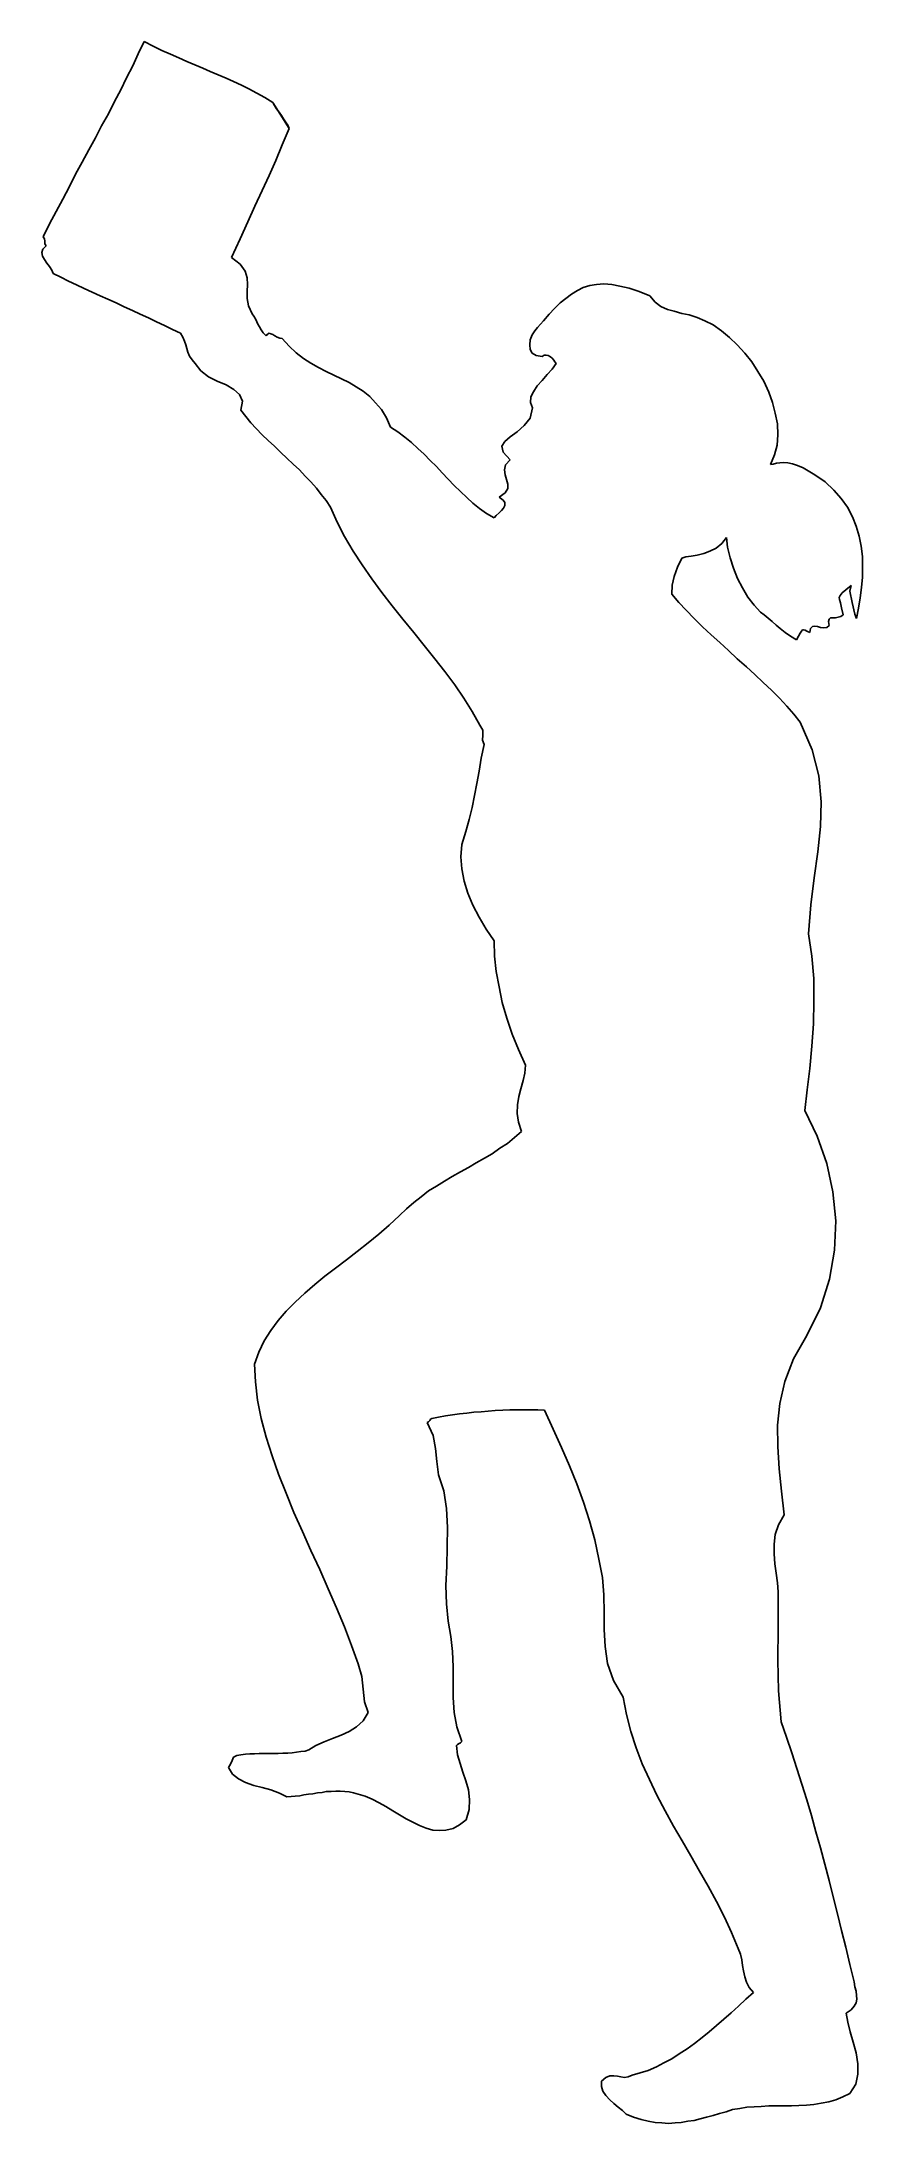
# Model space of a CAD drawing. Header units: millimetres. Extents: x -1577.08 to -1576.32, y 1828.55 to 1830.48.
import ezdxf

# ---------------------------------------------------------------- set-up
doc = ezdxf.new("R2010")
doc.units = ezdxf.units.MM
doc.header["$LTSCALE"] = 10
doc.layers.add('Humanos', color=2, linetype='Continuous')

msp = doc.modelspace()

# ---------------------------------------------------------------- linework, layer by layer
at = {"layer": 'Humanos'}
for p, q in [((-1576.9925, 1830.4659), (-1576.9871, 1830.4771)), ((-1576.9871, 1830.4771), (-1576.9787, 1830.4728)), ((-1577.0032, 1830.4437), (-1576.9975, 1830.4548)), ((-1576.9975, 1830.4548), (-1576.9925, 1830.4659)), ((-1576.9787, 1830.4728), (-1576.9706, 1830.469)), ((-1576.9706, 1830.469), (-1576.9626, 1830.4655)), ((-1576.9626, 1830.4655), (-1576.9549, 1830.4621)), ((-1576.9549, 1830.4621), (-1576.9476, 1830.4587)), ((-1576.9476, 1830.4587), (-1576.94, 1830.4556)), ((-1576.94, 1830.4556), (-1576.9327, 1830.4525)), ((-1577.0086, 1830.4326), (-1577.0032, 1830.4437)), ((-1576.9327, 1830.4525), (-1576.9258, 1830.4494)), ((-1576.9258, 1830.4494), (-1576.9185, 1830.4464)), ((-1576.9185, 1830.4464), (-1576.9112, 1830.4433)), ((-1576.9112, 1830.4433), (-1576.9043, 1830.4402)), ((-1576.9043, 1830.4402), (-1576.897, 1830.4368)), ((-1576.897, 1830.4368), (-1576.8901, 1830.4333)), ((-1577.0201, 1830.4103), (-1577.0144, 1830.4215)), ((-1577.0144, 1830.4215), (-1577.0086, 1830.4326)), ((-1576.8901, 1830.4333), (-1576.8828, 1830.4295)), ((-1576.8828, 1830.4295), (-1576.8752, 1830.4253)), ((-1576.8752, 1830.4253), (-1576.8679, 1830.4207)), ((-1576.8679, 1830.4207), (-1576.8663, 1830.418)), ((-1576.8529, 1830.3965), (-1576.8679, 1830.4207)), ((-1576.8679, 1830.4207), (-1576.8663, 1830.418)), ((-1576.8663, 1830.418), (-1576.8644, 1830.4149)), ((-1576.8663, 1830.418), (-1576.8644, 1830.4149)), ((-1577.032, 1830.3881), (-1577.0263, 1830.3992)), ((-1577.0263, 1830.3992), (-1577.0201, 1830.4103)), ((-1576.8644, 1830.4149), (-1576.8621, 1830.4119)), ((-1576.8644, 1830.4149), (-1576.8621, 1830.4119)), ((-1576.8621, 1830.4119), (-1576.8598, 1830.4088)), ((-1576.8621, 1830.4119), (-1576.8598, 1830.4088)), ((-1576.8598, 1830.4088), (-1576.8579, 1830.4057)), ((-1576.8598, 1830.4088), (-1576.8579, 1830.4057)), ((-1576.8529, 1830.3965), (-1576.8591, 1830.3816)), ((-1576.8579, 1830.4057), (-1576.856, 1830.4027)), ((-1576.8579, 1830.4057), (-1576.856, 1830.4027)), ((-1576.856, 1830.4027), (-1576.8541, 1830.3996)), ((-1576.856, 1830.4027), (-1576.8541, 1830.3996)), ((-1576.8541, 1830.3996), (-1576.8529, 1830.3965)), ((-1576.8541, 1830.3996), (-1576.8529, 1830.3965)), ((-1577.0443, 1830.3655), (-1577.0381, 1830.377)), ((-1577.0381, 1830.377), (-1577.032, 1830.3881)), ((-1576.8591, 1830.3816), (-1576.8652, 1830.367)), ((-1577.0504, 1830.3544), (-1577.0443, 1830.3655)), ((-1576.8652, 1830.367), (-1576.8713, 1830.3532)), ((-1577.0623, 1830.3313), (-1577.0562, 1830.3428)), ((-1577.0562, 1830.3428), (-1577.0504, 1830.3544)), ((-1576.8778, 1830.3394), (-1576.8844, 1830.3248)), ((-1576.8713, 1830.3532), (-1576.8778, 1830.3394)), ((-1577.0746, 1830.3083), (-1577.0684, 1830.3198)), ((-1577.0684, 1830.3198), (-1577.0623, 1830.3313)), ((-1576.8844, 1830.3248), (-1576.8909, 1830.3102)), ((-1577.0803, 1830.2965), (-1577.0746, 1830.3083)), ((-1576.8909, 1830.3102), (-1576.8982, 1830.2945)), ((-1577.0818, 1830.2819), (-1577.0807, 1830.2849)), ((-1577.0811, 1830.2784), (-1577.0818, 1830.2819)), ((-1577.0807, 1830.2849), (-1577.0776, 1830.288)), ((-1577.0792, 1830.2945), (-1577.0803, 1830.2965)), ((-1577.0788, 1830.2922), (-1577.0792, 1830.2945)), ((-1577.0788, 1830.2899), (-1577.0788, 1830.2922)), ((-1577.0776, 1830.288), (-1577.0788, 1830.2899)), ((-1576.8982, 1830.2945), (-1576.9062, 1830.2773)), ((-1577.0792, 1830.2754), (-1577.0811, 1830.2784)), ((-1577.0769, 1830.2719), (-1577.0792, 1830.2754)), ((-1577.0746, 1830.2688), (-1577.0769, 1830.2719)), ((-1577.0723, 1830.2654), (-1577.0746, 1830.2688)), ((-1577.0711, 1830.2623), (-1577.0723, 1830.2654)), ((-1577.0642, 1830.2589), (-1577.0711, 1830.2623)), ((-1576.9062, 1830.2773), (-1576.8982, 1830.2711)), ((-1576.8982, 1830.2711), (-1576.8936, 1830.2646)), ((-1576.8936, 1830.2646), (-1576.8917, 1830.2585)), ((-1577.0569, 1830.2554), (-1577.0642, 1830.2589)), ((-1577.0496, 1830.252), (-1577.0569, 1830.2554)), ((-1577.0424, 1830.2485), (-1577.0496, 1830.252)), ((-1577.0351, 1830.2451), (-1577.0424, 1830.2485)), ((-1577.0278, 1830.2416), (-1577.0351, 1830.2451)), ((-1576.8917, 1830.2585), (-1576.8913, 1830.2523)), ((-1576.8913, 1830.2523), (-1576.8917, 1830.2458)), ((-1576.8917, 1830.2458), (-1576.8917, 1830.2393)), ((-1576.5968, 1830.2393), (-1576.5914, 1830.2432)), ((-1576.5914, 1830.2432), (-1576.586, 1830.2466)), ((-1576.586, 1830.2466), (-1576.5807, 1830.2493)), ((-1576.5807, 1830.2493), (-1576.5745, 1830.2512)), ((-1576.5745, 1830.2512), (-1576.5684, 1830.2523)), ((-1576.5684, 1830.2523), (-1576.5615, 1830.2527)), ((-1576.5615, 1830.2527), (-1576.5542, 1830.2523)), ((-1576.5542, 1830.2523), (-1576.5466, 1830.2508)), ((-1576.5466, 1830.2508), (-1576.5381, 1830.2489)), ((-1576.5381, 1830.2489), (-1576.5289, 1830.2458)), ((-1576.5289, 1830.2458), (-1576.5189, 1830.2416)), ((-1577.0205, 1830.2386), (-1577.0278, 1830.2416)), ((-1577.0128, 1830.2351), (-1577.0205, 1830.2386)), ((-1577.0055, 1830.2316), (-1577.0128, 1830.2351)), ((-1576.9979, 1830.2282), (-1577.0055, 1830.2316)), ((-1576.9906, 1830.2247), (-1576.9979, 1830.2282)), ((-1576.9829, 1830.2213), (-1576.9906, 1830.2247)), ((-1576.8917, 1830.2393), (-1576.8905, 1830.2324)), ((-1576.8905, 1830.2324), (-1576.8871, 1830.2251)), ((-1576.8871, 1830.2251), (-1576.8855, 1830.2228)), ((-1576.8855, 1830.2228), (-1576.884, 1830.2205)), ((-1576.6175, 1830.2186), (-1576.6121, 1830.2247)), ((-1576.6121, 1830.2247), (-1576.6071, 1830.2301)), ((-1576.6071, 1830.2301), (-1576.6018, 1830.2351)), ((-1576.6018, 1830.2351), (-1576.5968, 1830.2393)), ((-1576.5189, 1830.2416), (-1576.514, 1830.2359)), ((-1576.514, 1830.2359), (-1576.5086, 1830.232)), ((-1576.5086, 1830.232), (-1576.5025, 1830.229)), ((-1576.5025, 1830.229), (-1576.4963, 1830.2274)), ((-1576.4963, 1830.2274), (-1576.4894, 1830.2255)), ((-1576.4894, 1830.2255), (-1576.4825, 1830.224)), ((-1576.4825, 1830.224), (-1576.4752, 1830.2217)), ((-1576.9756, 1830.2178), (-1576.9829, 1830.2213)), ((-1576.968, 1830.2144), (-1576.9756, 1830.2178)), ((-1576.9607, 1830.2106), (-1576.968, 1830.2144)), ((-1576.9534, 1830.2071), (-1576.9607, 1830.2106)), ((-1576.9511, 1830.2036), (-1576.9534, 1830.2071)), ((-1576.9496, 1830.1998), (-1576.9511, 1830.2036)), ((-1576.884, 1830.2205), (-1576.8828, 1830.2178)), ((-1576.8828, 1830.2178), (-1576.8817, 1830.2155)), ((-1576.8817, 1830.2155), (-1576.8802, 1830.2129)), ((-1576.8802, 1830.2129), (-1576.8786, 1830.2102)), ((-1576.8786, 1830.2102), (-1576.8767, 1830.2075)), ((-1576.8767, 1830.2075), (-1576.874, 1830.2048)), ((-1576.874, 1830.2048), (-1576.8729, 1830.2063)), ((-1576.8729, 1830.2063), (-1576.8713, 1830.2071)), ((-1576.8713, 1830.2071), (-1576.8698, 1830.2067)), ((-1576.8698, 1830.2067), (-1576.8679, 1830.206)), ((-1576.8679, 1830.206), (-1576.866, 1830.2048)), ((-1576.866, 1830.2048), (-1576.8637, 1830.2036)), ((-1576.8637, 1830.2036), (-1576.8614, 1830.2025)), ((-1576.6298, 1830.201), (-1576.6279, 1830.2056)), ((-1576.6279, 1830.2056), (-1576.6255, 1830.2094)), ((-1576.6255, 1830.2094), (-1576.6229, 1830.2125)), ((-1576.6229, 1830.2125), (-1576.6175, 1830.2186)), ((-1576.4752, 1830.2217), (-1576.468, 1830.2186)), ((-1576.468, 1830.2186), (-1576.4603, 1830.2148)), ((-1576.4603, 1830.2148), (-1576.4526, 1830.2094)), ((-1576.4526, 1830.2094), (-1576.4453, 1830.2033)), ((-1576.4453, 1830.2033), (-1576.438, 1830.1964)), ((-1576.9484, 1830.1964), (-1576.9496, 1830.1998)), ((-1576.9476, 1830.1929), (-1576.9484, 1830.1964)), ((-1576.9465, 1830.1895), (-1576.9476, 1830.1929)), ((-1576.945, 1830.186), (-1576.9465, 1830.1895)), ((-1576.9426, 1830.1826), (-1576.945, 1830.186)), ((-1576.8614, 1830.2025), (-1576.8591, 1830.2021)), ((-1576.8591, 1830.2021), (-1576.8529, 1830.1952)), ((-1576.8529, 1830.1952), (-1576.8464, 1830.1891)), ((-1576.8464, 1830.1891), (-1576.8395, 1830.1837)), ((-1576.6301, 1830.1964), (-1576.6298, 1830.201)), ((-1576.6298, 1830.1921), (-1576.6301, 1830.1964)), ((-1576.6279, 1830.1887), (-1576.6298, 1830.1921)), ((-1576.624, 1830.1864), (-1576.6279, 1830.1887)), ((-1576.6186, 1830.1856), (-1576.624, 1830.1864)), ((-1576.6167, 1830.1868), (-1576.6186, 1830.1856)), ((-1576.6148, 1830.1868), (-1576.6167, 1830.1868)), ((-1576.6129, 1830.1864), (-1576.6148, 1830.1868)), ((-1576.611, 1830.1852), (-1576.6129, 1830.1864)), ((-1576.6094, 1830.1841), (-1576.611, 1830.1852)), ((-1576.6079, 1830.1822), (-1576.6094, 1830.1841)), ((-1576.438, 1830.1964), (-1576.4311, 1830.1887)), ((-1576.4311, 1830.1887), (-1576.4246, 1830.1806)), ((-1576.9396, 1830.1791), (-1576.9426, 1830.1826)), ((-1576.9346, 1830.1722), (-1576.9396, 1830.1791)), ((-1576.9273, 1830.1668), (-1576.9346, 1830.1722)), ((-1576.9193, 1830.1626), (-1576.9273, 1830.1668)), ((-1576.8395, 1830.1837), (-1576.8326, 1830.1795)), ((-1576.8326, 1830.1795), (-1576.8257, 1830.1753)), ((-1576.8257, 1830.1753), (-1576.8184, 1830.1718)), ((-1576.8184, 1830.1718), (-1576.8115, 1830.1684)), ((-1576.8115, 1830.1684), (-1576.8042, 1830.1649)), ((-1576.8042, 1830.1649), (-1576.7973, 1830.1615)), ((-1576.6186, 1830.1634), (-1576.614, 1830.1688)), ((-1576.614, 1830.1688), (-1576.6094, 1830.1737)), ((-1576.6094, 1830.1737), (-1576.6056, 1830.1791)), ((-1576.6068, 1830.1806), (-1576.6079, 1830.1822)), ((-1576.6056, 1830.1791), (-1576.6068, 1830.1806)), ((-1576.4246, 1830.1806), (-1576.4189, 1830.1718)), ((-1576.4189, 1830.1718), (-1576.4135, 1830.1626)), ((-1576.9112, 1830.1592), (-1576.9193, 1830.1626)), ((-1576.9039, 1830.1549), (-1576.9112, 1830.1592)), ((-1576.8986, 1830.1503), (-1576.9039, 1830.1549)), ((-1576.8959, 1830.1442), (-1576.8986, 1830.1503)), ((-1576.7973, 1830.1615), (-1576.7908, 1830.1576)), ((-1576.7908, 1830.1576), (-1576.7843, 1830.1534)), ((-1576.7843, 1830.1534), (-1576.7781, 1830.1484)), ((-1576.7781, 1830.1484), (-1576.7728, 1830.1427)), ((-1576.6294, 1830.1431), (-1576.629, 1830.1481)), ((-1576.629, 1830.1481), (-1576.6267, 1830.153)), ((-1576.6267, 1830.153), (-1576.6232, 1830.1584)), ((-1576.6232, 1830.1584), (-1576.6186, 1830.1634)), ((-1576.4135, 1830.1626), (-1576.4089, 1830.1527)), ((-1576.4089, 1830.1527), (-1576.4054, 1830.1431)), ((-1576.8974, 1830.1358), (-1576.8959, 1830.1442)), ((-1576.8928, 1830.13), (-1576.8974, 1830.1358)), ((-1576.8882, 1830.1243), (-1576.8928, 1830.13)), ((-1576.7728, 1830.1427), (-1576.7674, 1830.1366)), ((-1576.7674, 1830.1366), (-1576.7628, 1830.1289)), ((-1576.7628, 1830.1289), (-1576.759, 1830.1201)), ((-1576.6351, 1830.1216), (-1576.6298, 1830.1285)), ((-1576.6298, 1830.1285), (-1576.6275, 1830.1381)), ((-1576.6275, 1830.1381), (-1576.6294, 1830.1431)), ((-1576.4054, 1830.1431), (-1576.4028, 1830.1331)), ((-1576.4028, 1830.1331), (-1576.4008, 1830.1231)), ((-1576.8832, 1830.1189), (-1576.8882, 1830.1243)), ((-1576.8778, 1830.1132), (-1576.8832, 1830.1189)), ((-1576.8721, 1830.1078), (-1576.8778, 1830.1132)), ((-1576.8663, 1830.1024), (-1576.8721, 1830.1078)), ((-1576.759, 1830.1201), (-1576.7521, 1830.1158)), ((-1576.7521, 1830.1158), (-1576.7456, 1830.1109)), ((-1576.7456, 1830.1109), (-1576.7394, 1830.1059)), ((-1576.6558, 1830.1024), (-1576.6532, 1830.107)), ((-1576.6532, 1830.107), (-1576.6482, 1830.1112)), ((-1576.6482, 1830.1112), (-1576.6417, 1830.1158)), ((-1576.6417, 1830.1158), (-1576.6351, 1830.1216)), ((-1576.4005, 1830.1132), (-1576.4012, 1830.1036)), ((-1576.4008, 1830.1231), (-1576.4005, 1830.1132)), ((-1576.8606, 1830.0967), (-1576.8663, 1830.1024)), ((-1576.8548, 1830.0913), (-1576.8606, 1830.0967)), ((-1576.8491, 1830.0859), (-1576.8548, 1830.0913)), ((-1576.7394, 1830.1059), (-1576.7337, 1830.1005)), ((-1576.7337, 1830.1005), (-1576.7279, 1830.0951)), ((-1576.7279, 1830.0951), (-1576.7222, 1830.0894)), ((-1576.7222, 1830.0894), (-1576.7164, 1830.0836)), ((-1576.6547, 1830.097), (-1576.6558, 1830.1024)), ((-1576.6482, 1830.0898), (-1576.6547, 1830.097)), ((-1576.6524, 1830.0852), (-1576.6482, 1830.0898)), ((-1576.4035, 1830.0944), (-1576.4074, 1830.0855)), ((-1576.4012, 1830.1036), (-1576.4035, 1830.0944)), ((-1576.8433, 1830.0806), (-1576.8491, 1830.0859)), ((-1576.838, 1830.0748), (-1576.8433, 1830.0806)), ((-1576.8326, 1830.0694), (-1576.838, 1830.0748)), ((-1576.8276, 1830.0637), (-1576.8326, 1830.0694)), ((-1576.7164, 1830.0836), (-1576.711, 1830.0779)), ((-1576.711, 1830.0779), (-1576.7057, 1830.0721)), ((-1576.7057, 1830.0721), (-1576.6999, 1830.066)), ((-1576.6535, 1830.0806), (-1576.6524, 1830.0852)), ((-1576.6528, 1830.076), (-1576.6535, 1830.0806)), ((-1576.6516, 1830.0717), (-1576.6528, 1830.076)), ((-1576.6505, 1830.0675), (-1576.6516, 1830.0717)), ((-1576.4074, 1830.0855), (-1576.4047, 1830.0859)), ((-1576.4047, 1830.0859), (-1576.4016, 1830.0867)), ((-1576.4016, 1830.0867), (-1576.3986, 1830.0871)), ((-1576.3986, 1830.0871), (-1576.3951, 1830.0875)), ((-1576.3951, 1830.0875), (-1576.3913, 1830.0871)), ((-1576.3913, 1830.0871), (-1576.387, 1830.0863)), ((-1576.387, 1830.0863), (-1576.3824, 1830.0848)), ((-1576.3824, 1830.0848), (-1576.3771, 1830.0825)), ((-1576.3771, 1830.0825), (-1576.3663, 1830.076)), ((-1576.3663, 1830.076), (-1576.3568, 1830.0694)), ((-1576.3568, 1830.0694), (-1576.3487, 1830.0618)), ((-1576.823, 1830.0579), (-1576.8276, 1830.0637)), ((-1576.8184, 1830.0522), (-1576.823, 1830.0579)), ((-1576.8146, 1830.0461), (-1576.8184, 1830.0522)), ((-1576.6999, 1830.066), (-1576.6942, 1830.0606)), ((-1576.6942, 1830.0606), (-1576.6884, 1830.0549)), ((-1576.6884, 1830.0549), (-1576.6827, 1830.0499)), ((-1576.6827, 1830.0499), (-1576.6765, 1830.0449)), ((-1576.6585, 1830.0553), (-1576.6528, 1830.0595)), ((-1576.6547, 1830.0526), (-1576.6585, 1830.0553)), ((-1576.6532, 1830.0503), (-1576.6547, 1830.0526)), ((-1576.6532, 1830.0476), (-1576.6532, 1830.0503)), ((-1576.6528, 1830.0595), (-1576.6505, 1830.0633)), ((-1576.6505, 1830.0633), (-1576.6505, 1830.0675)), ((-1576.3487, 1830.0618), (-1576.3418, 1830.0541)), ((-1576.3418, 1830.0541), (-1576.336, 1830.0461)), ((-1576.8084, 1830.0322), (-1576.8146, 1830.0461)), ((-1576.8015, 1830.0188), (-1576.8084, 1830.0322)), ((-1576.6765, 1830.0449), (-1576.67, 1830.0403)), ((-1576.67, 1830.0403), (-1576.6631, 1830.0361)), ((-1576.6631, 1830.0361), (-1576.6612, 1830.0384)), ((-1576.6612, 1830.0384), (-1576.6585, 1830.0407)), ((-1576.6585, 1830.0407), (-1576.6562, 1830.043)), ((-1576.6562, 1830.043), (-1576.6543, 1830.0453)), ((-1576.6543, 1830.0453), (-1576.6532, 1830.0476)), ((-1576.336, 1830.0461), (-1576.3314, 1830.0372)), ((-1576.3314, 1830.0372), (-1576.328, 1830.0284)), ((-1576.7935, 1830.0054), (-1576.8015, 1830.0188)), ((-1576.4522, 1830.0123), (-1576.4576, 1830.0081)), ((-1576.448, 1830.0181), (-1576.4522, 1830.0123)), ((-1576.4469, 1830.0089), (-1576.448, 1830.0181)), ((-1576.328, 1830.0284), (-1576.3253, 1830.0192)), ((-1576.3253, 1830.0192), (-1576.3234, 1830.01)), ((-1576.7851, 1829.9927), (-1576.7935, 1830.0054)), ((-1576.7762, 1829.9797), (-1576.7851, 1829.9927)), ((-1576.4894, 1829.9989), (-1576.4933, 1829.9904)), ((-1576.4856, 1830), (-1576.4894, 1829.9989)), ((-1576.4806, 1830.0008), (-1576.4856, 1830)), ((-1576.4752, 1830.0016), (-1576.4806, 1830.0008)), ((-1576.4691, 1830.0031), (-1576.4752, 1830.0016)), ((-1576.4634, 1830.0054), (-1576.4691, 1830.0031)), ((-1576.4576, 1830.0081), (-1576.4634, 1830.0054)), ((-1576.4446, 1829.9993), (-1576.4469, 1830.0089)), ((-1576.4415, 1829.9897), (-1576.4446, 1829.9993)), ((-1576.3234, 1830.01), (-1576.3222, 1830.0004)), ((-1576.3222, 1830.0004), (-1576.3222, 1829.9908)), ((-1576.767, 1829.967), (-1576.7762, 1829.9797)), ((-1576.4982, 1829.974), (-1576.4986, 1829.9655)), ((-1576.4963, 1829.982), (-1576.4982, 1829.974)), ((-1576.4933, 1829.9904), (-1576.4963, 1829.982)), ((-1576.4377, 1829.9801), (-1576.4415, 1829.9897)), ((-1576.4331, 1829.9713), (-1576.4377, 1829.9801)), ((-1576.3326, 1829.9736), (-1576.3376, 1829.9694)), ((-1576.3337, 1829.9682), (-1576.3326, 1829.9736)), ((-1576.3222, 1829.9812), (-1576.323, 1829.9717)), ((-1576.3222, 1829.9908), (-1576.3222, 1829.9812)), ((-1576.7574, 1829.9548), (-1576.767, 1829.967)), ((-1576.7475, 1829.9425), (-1576.7574, 1829.9548)), ((-1576.4986, 1829.9655), (-1576.4921, 1829.9579)), ((-1576.4921, 1829.9579), (-1576.4852, 1829.9506)), ((-1576.4281, 1829.9628), (-1576.4331, 1829.9713)), ((-1576.4223, 1829.9552), (-1576.4281, 1829.9628)), ((-1576.4166, 1829.949), (-1576.4223, 1829.9552)), ((-1576.3429, 1829.9644), (-1576.3437, 1829.9624)), ((-1576.3437, 1829.9624), (-1576.3433, 1829.9605)), ((-1576.3433, 1829.9605), (-1576.3426, 1829.9575)), ((-1576.341, 1829.9667), (-1576.3429, 1829.9644)), ((-1576.3426, 1829.9575), (-1576.3414, 1829.9529)), ((-1576.3414, 1829.9529), (-1576.3399, 1829.9463)), ((-1576.3376, 1829.9694), (-1576.341, 1829.9667)), ((-1576.3318, 1829.9579), (-1576.3337, 1829.9682)), ((-1576.3291, 1829.9471), (-1576.3318, 1829.9579)), ((-1576.3242, 1829.9621), (-1576.3257, 1829.9525)), ((-1576.323, 1829.9717), (-1576.3242, 1829.9621)), ((-1576.7375, 1829.9302), (-1576.7475, 1829.9425)), ((-1576.4852, 1829.9506), (-1576.4779, 1829.9429)), ((-1576.4779, 1829.9429), (-1576.4703, 1829.9352)), ((-1576.4703, 1829.9352), (-1576.4622, 1829.9279)), ((-1576.4131, 1829.9463), (-1576.4166, 1829.949)), ((-1576.4093, 1829.9433), (-1576.4131, 1829.9463)), ((-1576.4058, 1829.9402), (-1576.4093, 1829.9433)), ((-1576.402, 1829.9368), (-1576.4058, 1829.9402)), ((-1576.3982, 1829.9337), (-1576.402, 1829.9368)), ((-1576.3936, 1829.9302), (-1576.3982, 1829.9337)), ((-1576.3702, 1829.9337), (-1576.3709, 1829.9299)), ((-1576.3683, 1829.9356), (-1576.3702, 1829.9337)), ((-1576.3663, 1829.936), (-1576.3683, 1829.9356)), ((-1576.3636, 1829.9356), (-1576.3663, 1829.936)), ((-1576.361, 1829.9348), (-1576.3636, 1829.9356)), ((-1576.3579, 1829.9345), (-1576.361, 1829.9348)), ((-1576.3552, 1829.9348), (-1576.3579, 1829.9345)), ((-1576.3529, 1829.9364), (-1576.3552, 1829.9348)), ((-1576.3529, 1829.9425), (-1576.3537, 1829.9402)), ((-1576.3537, 1829.9402), (-1576.3529, 1829.9364)), ((-1576.3518, 1829.9437), (-1576.3529, 1829.9425)), ((-1576.3495, 1829.9437), (-1576.3518, 1829.9437)), ((-1576.3472, 1829.9437), (-1576.3495, 1829.9437)), ((-1576.3445, 1829.9441), (-1576.3472, 1829.9437)), ((-1576.3422, 1829.9448), (-1576.3445, 1829.9441)), ((-1576.3399, 1829.9463), (-1576.3422, 1829.9448)), ((-1576.3276, 1829.9429), (-1576.3291, 1829.9471)), ((-1576.3257, 1829.9525), (-1576.3276, 1829.9429)), ((-1576.7279, 1829.918), (-1576.7375, 1829.9302)), ((-1576.7179, 1829.9057), (-1576.7279, 1829.918)), ((-1576.4622, 1829.9279), (-1576.4541, 1829.9207)), ((-1576.4541, 1829.9207), (-1576.4461, 1829.9134)), ((-1576.3886, 1829.9268), (-1576.3936, 1829.9302)), ((-1576.3832, 1829.9233), (-1576.3886, 1829.9268)), ((-1576.3813, 1829.9268), (-1576.3832, 1829.9233)), ((-1576.3798, 1829.9295), (-1576.3813, 1829.9268)), ((-1576.3786, 1829.9314), (-1576.3798, 1829.9295)), ((-1576.3775, 1829.9326), (-1576.3786, 1829.9314)), ((-1576.3767, 1829.9326), (-1576.3775, 1829.9326)), ((-1576.3752, 1829.9322), (-1576.3767, 1829.9326)), ((-1576.3736, 1829.9314), (-1576.3752, 1829.9322)), ((-1576.3709, 1829.9299), (-1576.3736, 1829.9314)), ((-1576.7087, 1829.8938), (-1576.7179, 1829.9057)), ((-1576.4461, 1829.9134), (-1576.438, 1829.9057)), ((-1576.438, 1829.9057), (-1576.4296, 1829.8984)), ((-1576.4296, 1829.8984), (-1576.4216, 1829.8911)), ((-1576.6995, 1829.8815), (-1576.7087, 1829.8938)), ((-1576.6911, 1829.8693), (-1576.6995, 1829.8815)), ((-1576.4216, 1829.8911), (-1576.4139, 1829.8838)), ((-1576.4139, 1829.8838), (-1576.4062, 1829.8766)), ((-1576.4062, 1829.8766), (-1576.3989, 1829.8693)), ((-1576.6834, 1829.857), (-1576.6911, 1829.8693)), ((-1576.6762, 1829.8443), (-1576.6834, 1829.857)), ((-1576.3989, 1829.8693), (-1576.392, 1829.862)), ((-1576.392, 1829.862), (-1576.3855, 1829.8543)), ((-1576.6735, 1829.8397), (-1576.6762, 1829.8443)), ((-1576.6735, 1829.8351), (-1576.6735, 1829.8397)), ((-1576.3855, 1829.8543), (-1576.3798, 1829.847)), ((-1576.3798, 1829.847), (-1576.3686, 1829.8213)), ((-1576.675, 1829.8137), (-1576.6723, 1829.8263)), ((-1576.6739, 1829.8305), (-1576.6735, 1829.8351)), ((-1576.6723, 1829.8263), (-1576.6739, 1829.8305)), ((-1576.3686, 1829.8213), (-1576.3625, 1829.7972)), ((-1576.6792, 1829.7903), (-1576.6769, 1829.8018)), ((-1576.6769, 1829.8018), (-1576.675, 1829.8137)), ((-1576.6812, 1829.7792), (-1576.6792, 1829.7903)), ((-1576.3625, 1829.7972), (-1576.3602, 1829.7734)), ((-1576.6861, 1829.7569), (-1576.6834, 1829.768)), ((-1576.6834, 1829.768), (-1576.6812, 1829.7792)), ((-1576.3602, 1829.7734), (-1576.361, 1829.7504)), ((-1576.693, 1829.7339), (-1576.6892, 1829.7458)), ((-1576.6892, 1829.7458), (-1576.6861, 1829.7569)), ((-1576.361, 1829.7504), (-1576.3633, 1829.727)), ((-1576.6938, 1829.7224), (-1576.693, 1829.7339)), ((-1576.693, 1829.7113), (-1576.6938, 1829.7224)), ((-1576.3633, 1829.727), (-1576.3667, 1829.7029)), ((-1576.6907, 1829.6998), (-1576.693, 1829.7113)), ((-1576.3667, 1829.7029), (-1576.3698, 1829.6779)), ((-1576.6873, 1829.6887), (-1576.6907, 1829.6998)), ((-1576.6827, 1829.6775), (-1576.6873, 1829.6887)), ((-1576.6769, 1829.6664), (-1576.6827, 1829.6775)), ((-1576.6704, 1829.6553), (-1576.6769, 1829.6664)), ((-1576.3698, 1829.6779), (-1576.3721, 1829.6511)), ((-1576.6631, 1829.6446), (-1576.6704, 1829.6553)), ((-1576.6627, 1829.6304), (-1576.6631, 1829.6446)), ((-1576.3721, 1829.6511), (-1576.369, 1829.6304)), ((-1576.6612, 1829.6162), (-1576.6627, 1829.6304)), ((-1576.369, 1829.6304), (-1576.3671, 1829.6097)), ((-1576.6585, 1829.602), (-1576.6612, 1829.6162)), ((-1576.3671, 1829.6097), (-1576.3671, 1829.5886)), ((-1576.6555, 1829.5874), (-1576.6585, 1829.602)), ((-1576.6512, 1829.5729), (-1576.6555, 1829.5874)), ((-1576.3671, 1829.5886), (-1576.3675, 1829.5679)), ((-1576.6462, 1829.5583), (-1576.6512, 1829.5729)), ((-1576.3675, 1829.5679), (-1576.369, 1829.5472)), ((-1576.6405, 1829.5441), (-1576.6462, 1829.5583)), ((-1576.634, 1829.5295), (-1576.6405, 1829.5441)), ((-1576.6347, 1829.5222), (-1576.634, 1829.5295)), ((-1576.369, 1829.5472), (-1576.3709, 1829.5265)), ((-1576.6382, 1829.5077), (-1576.6363, 1829.5153)), ((-1576.6363, 1829.5153), (-1576.6347, 1829.5222)), ((-1576.3709, 1829.5265), (-1576.3732, 1829.5065)), ((-1576.6417, 1829.4847), (-1576.6413, 1829.4927)), ((-1576.6413, 1829.4927), (-1576.6401, 1829.5004)), ((-1576.6401, 1829.5004), (-1576.6382, 1829.5077)), ((-1576.3732, 1829.5065), (-1576.3755, 1829.4874)), ((-1576.6405, 1829.4766), (-1576.6417, 1829.4847)), ((-1576.6378, 1829.4682), (-1576.6405, 1829.4766)), ((-1576.3755, 1829.4874), (-1576.364, 1829.4636)), ((-1576.665, 1829.4475), (-1576.6578, 1829.4525)), ((-1576.6578, 1829.4525), (-1576.6508, 1829.4571)), ((-1576.6508, 1829.4571), (-1576.6443, 1829.4624)), ((-1576.6443, 1829.4624), (-1576.6378, 1829.4682)), ((-1576.364, 1829.4636), (-1576.3552, 1829.4383)), ((-1576.6942, 1829.4306), (-1576.6869, 1829.4348)), ((-1576.6869, 1829.4348), (-1576.6796, 1829.439)), ((-1576.6796, 1829.439), (-1576.6719, 1829.4433)), ((-1576.6719, 1829.4433), (-1576.665, 1829.4475)), ((-1576.3552, 1829.4383), (-1576.3495, 1829.4122)), ((-1576.7237, 1829.413), (-1576.7164, 1829.4176)), ((-1576.7164, 1829.4176), (-1576.7091, 1829.4222)), ((-1576.7091, 1829.4222), (-1576.7018, 1829.4264)), ((-1576.7018, 1829.4264), (-1576.6942, 1829.4306)), ((-1576.7505, 1829.3903), (-1576.744, 1829.3965)), ((-1576.744, 1829.3965), (-1576.7375, 1829.4022)), ((-1576.7375, 1829.4022), (-1576.7306, 1829.4076)), ((-1576.7306, 1829.4076), (-1576.7237, 1829.413)), ((-1576.3495, 1829.4122), (-1576.3468, 1829.3854)), ((-1576.7697, 1829.3731), (-1576.7601, 1829.3815)), ((-1576.7601, 1829.3815), (-1576.7505, 1829.3903)), ((-1576.3468, 1829.3854), (-1576.3479, 1829.3581)), ((-1576.7996, 1829.3493), (-1576.7897, 1829.357)), ((-1576.7897, 1829.357), (-1576.7797, 1829.365)), ((-1576.7797, 1829.365), (-1576.7697, 1829.3731)), ((-1576.3479, 1829.3581), (-1576.3525, 1829.3313)), ((-1576.8196, 1829.334), (-1576.81, 1829.3416)), ((-1576.81, 1829.3416), (-1576.7996, 1829.3493)), ((-1576.8472, 1829.3102), (-1576.8384, 1829.3183)), ((-1576.8384, 1829.3183), (-1576.8291, 1829.3263)), ((-1576.8291, 1829.3263), (-1576.8196, 1829.334)), ((-1576.3525, 1829.3313), (-1576.361, 1829.3048)), ((-1576.8629, 1829.293), (-1576.8556, 1829.3018)), ((-1576.8556, 1829.3018), (-1576.8472, 1829.3102)), ((-1576.361, 1829.3048), (-1576.3736, 1829.2791)), ((-1576.8759, 1829.2742), (-1576.8698, 1829.2837)), ((-1576.8698, 1829.2837), (-1576.8629, 1829.293)), ((-1576.3736, 1829.2791), (-1576.3859, 1829.2577)), ((-1576.8847, 1829.2527), (-1576.8809, 1829.2638)), ((-1576.8809, 1829.2638), (-1576.8759, 1829.2742)), ((-1576.884, 1829.2362), (-1576.8847, 1829.2527)), ((-1576.3859, 1829.2577), (-1576.394, 1829.2366)), ((-1576.8821, 1829.2193), (-1576.884, 1829.2362)), ((-1576.394, 1829.2366), (-1576.3986, 1829.2163)), ((-1576.8786, 1829.2025), (-1576.8821, 1829.2193)), ((-1576.874, 1829.1852), (-1576.8786, 1829.2025)), ((-1576.7218, 1829.2017), (-1576.7225, 1829.2005)), ((-1576.7206, 1829.2025), (-1576.7218, 1829.2017)), ((-1576.7145, 1829.2036), (-1576.7206, 1829.2025)), ((-1576.708, 1829.2047), (-1576.7145, 1829.2036)), ((-1576.7015, 1829.2059), (-1576.708, 1829.2047)), ((-1576.695, 1829.2067), (-1576.7015, 1829.2059)), ((-1576.6884, 1829.2074), (-1576.695, 1829.2067)), ((-1576.6819, 1829.2082), (-1576.6884, 1829.2074)), ((-1576.675, 1829.2086), (-1576.6819, 1829.2082)), ((-1576.6685, 1829.2093), (-1576.675, 1829.2086)), ((-1576.662, 1829.2097), (-1576.6685, 1829.2093)), ((-1576.6551, 1829.2101), (-1576.662, 1829.2097)), ((-1576.6486, 1829.2105), (-1576.6551, 1829.2101)), ((-1576.642, 1829.2105), (-1576.6486, 1829.2105)), ((-1576.6355, 1829.2105), (-1576.642, 1829.2105)), ((-1576.629, 1829.2105), (-1576.6355, 1829.2105)), ((-1576.6225, 1829.2105), (-1576.629, 1829.2105)), ((-1576.6163, 1829.2101), (-1576.6225, 1829.2105)), ((-1576.6083, 1829.1925), (-1576.6163, 1829.2101)), ((-1576.3986, 1829.2163), (-1576.4008, 1829.1963)), ((-1576.8686, 1829.1679), (-1576.874, 1829.1852)), ((-1576.7237, 1829.1994), (-1576.7249, 1829.1986)), ((-1576.7249, 1829.1986), (-1576.7195, 1829.1867)), ((-1576.7225, 1829.2005), (-1576.7237, 1829.1994)), ((-1576.7195, 1829.1867), (-1576.7172, 1829.1745)), ((-1576.6006, 1829.1756), (-1576.6083, 1829.1925)), ((-1576.4008, 1829.1963), (-1576.4005, 1829.1764)), ((-1576.8625, 1829.1507), (-1576.8686, 1829.1679)), ((-1576.7172, 1829.1745), (-1576.716, 1829.1626)), ((-1576.716, 1829.1626), (-1576.7145, 1829.1503)), ((-1576.5933, 1829.1587), (-1576.6006, 1829.1756)), ((-1576.4005, 1829.1764), (-1576.3993, 1829.1557)), ((-1576.8556, 1829.1331), (-1576.8625, 1829.1507)), ((-1576.7145, 1829.1503), (-1576.7095, 1829.1354)), ((-1576.5864, 1829.1419), (-1576.5933, 1829.1587)), ((-1576.3993, 1829.1557), (-1576.397, 1829.135)), ((-1576.8483, 1829.1154), (-1576.8556, 1829.1331)), ((-1576.7095, 1829.1354), (-1576.7072, 1829.1189)), ((-1576.5803, 1829.125), (-1576.5864, 1829.1419)), ((-1576.5749, 1829.1077), (-1576.5803, 1829.125)), ((-1576.397, 1829.135), (-1576.3947, 1829.1131)), ((-1576.8403, 1829.0978), (-1576.8483, 1829.1154)), ((-1576.7072, 1829.1189), (-1576.7061, 1829.1016)), ((-1576.5699, 1829.0901), (-1576.5749, 1829.1077)), ((-1576.3947, 1829.1131), (-1576.3997, 1829.1039)), ((-1576.8326, 1829.0801), (-1576.8403, 1829.0978)), ((-1576.7061, 1829.1016), (-1576.7064, 1829.0836)), ((-1576.5661, 1829.0721), (-1576.5699, 1829.0901)), ((-1576.4028, 1829.0951), (-1576.4039, 1829.0859)), ((-1576.4039, 1829.0859), (-1576.4039, 1829.0771)), ((-1576.3997, 1829.1039), (-1576.4028, 1829.0951)), ((-1576.8245, 1829.0625), (-1576.8326, 1829.0801)), ((-1576.7064, 1829.0836), (-1576.7068, 1829.0656)), ((-1576.5627, 1829.0552), (-1576.5661, 1829.0721)), ((-1576.4039, 1829.0771), (-1576.4032, 1829.0679)), ((-1576.4032, 1829.0679), (-1576.402, 1829.0591)), ((-1576.8165, 1829.0448), (-1576.8245, 1829.0625)), ((-1576.7068, 1829.0656), (-1576.7076, 1829.0479)), ((-1576.7076, 1829.0479), (-1576.7072, 1829.0307)), ((-1576.5615, 1829.0391), (-1576.5627, 1829.0552)), ((-1576.402, 1829.0591), (-1576.4008, 1829.0502)), ((-1576.4008, 1829.0502), (-1576.4001, 1829.0418)), ((-1576.8088, 1829.0272), (-1576.8165, 1829.0448)), ((-1576.7072, 1829.0307), (-1576.7057, 1829.0146)), ((-1576.5611, 1829.0226), (-1576.5615, 1829.0391)), ((-1576.4001, 1829.0418), (-1576.4001, 1829.0084)), ((-1576.8015, 1829.0096), (-1576.8088, 1829.0272)), ((-1576.795, 1828.9923), (-1576.8015, 1829.0096)), ((-1576.7057, 1829.0146), (-1576.703, 1829.0004)), ((-1576.5611, 1829.0069), (-1576.5611, 1829.0226)), ((-1576.4001, 1829.0084), (-1576.4005, 1828.9785)), ((-1576.7889, 1828.9751), (-1576.795, 1828.9923)), ((-1576.703, 1829.0004), (-1576.7015, 1828.9866)), ((-1576.5604, 1828.9912), (-1576.5611, 1829.0069)), ((-1576.5581, 1828.9754), (-1576.5604, 1828.9912)), ((-1576.7854, 1828.9636), (-1576.7889, 1828.9751)), ((-1576.7015, 1828.9866), (-1576.7011, 1828.9724)), ((-1576.7011, 1828.9724), (-1576.7011, 1828.9582)), ((-1576.5527, 1828.9597), (-1576.5581, 1828.9754)), ((-1576.4005, 1828.9785), (-1576.3997, 1828.9501)), ((-1576.7843, 1828.9517), (-1576.7854, 1828.9636)), ((-1576.7831, 1828.9402), (-1576.7843, 1828.9517)), ((-1576.7011, 1828.9582), (-1576.7011, 1828.944)), ((-1576.5435, 1828.9444), (-1576.5527, 1828.9597)), ((-1576.7797, 1828.9302), (-1576.7831, 1828.9402)), ((-1576.7011, 1828.944), (-1576.6999, 1828.9302)), ((-1576.5404, 1828.9283), (-1576.5435, 1828.9444)), ((-1576.3997, 1828.9501), (-1576.3974, 1828.9214)), ((-1576.8046, 1828.9091), (-1576.7973, 1828.9126)), ((-1576.7973, 1828.9126), (-1576.7904, 1828.9168)), ((-1576.7904, 1828.9168), (-1576.7843, 1828.9225)), ((-1576.7843, 1828.9225), (-1576.7797, 1828.9302)), ((-1576.6999, 1828.9302), (-1576.6976, 1828.9168)), ((-1576.6976, 1828.9168), (-1576.693, 1828.9034)), ((-1576.5366, 1828.9126), (-1576.5404, 1828.9283)), ((-1576.5316, 1828.8976), (-1576.5366, 1828.9126)), ((-1576.3974, 1828.9214), (-1576.3924, 1828.9072)), ((-1576.8541, 1828.8926), (-1576.8499, 1828.893)), ((-1576.8499, 1828.893), (-1576.846, 1828.8934)), ((-1576.846, 1828.8934), (-1576.8418, 1828.8942)), ((-1576.8418, 1828.8942), (-1576.838, 1828.8945)), ((-1576.838, 1828.8945), (-1576.8345, 1828.8957)), ((-1576.8345, 1828.8957), (-1576.828, 1828.8995)), ((-1576.828, 1828.8995), (-1576.8203, 1828.903)), ((-1576.8203, 1828.903), (-1576.8127, 1828.906)), ((-1576.8127, 1828.906), (-1576.8046, 1828.9091)), ((-1576.6969, 1828.9007), (-1576.698, 1828.8995)), ((-1576.698, 1828.8995), (-1576.6969, 1828.8911)), ((-1576.6953, 1828.9014), (-1576.6969, 1828.9007)), ((-1576.6942, 1828.9022), (-1576.6953, 1828.9014)), ((-1576.693, 1828.9034), (-1576.6942, 1828.9022)), ((-1576.5259, 1828.8827), (-1576.5316, 1828.8976)), ((-1576.3924, 1828.9072), (-1576.3874, 1828.893)), ((-1576.3874, 1828.893), (-1576.3828, 1828.8784)), ((-1576.9089, 1828.8792), (-1576.907, 1828.8823)), ((-1576.9051, 1828.8731), (-1576.9089, 1828.8792)), ((-1576.907, 1828.8823), (-1576.9055, 1828.8857)), ((-1576.9055, 1828.8857), (-1576.9043, 1828.8888)), ((-1576.9043, 1828.8888), (-1576.9012, 1828.8903)), ((-1576.9012, 1828.8903), (-1576.8974, 1828.8911)), ((-1576.8974, 1828.8911), (-1576.8932, 1828.8915)), ((-1576.8932, 1828.8915), (-1576.889, 1828.8919)), ((-1576.889, 1828.8919), (-1576.8847, 1828.8919)), ((-1576.8847, 1828.8919), (-1576.8805, 1828.8922)), ((-1576.8805, 1828.8922), (-1576.8763, 1828.8922)), ((-1576.8763, 1828.8922), (-1576.8717, 1828.8922)), ((-1576.8717, 1828.8922), (-1576.8671, 1828.8922)), ((-1576.8671, 1828.8922), (-1576.8629, 1828.8922)), ((-1576.8629, 1828.8922), (-1576.8587, 1828.8926)), ((-1576.8587, 1828.8926), (-1576.8541, 1828.8926)), ((-1576.6969, 1828.8911), (-1576.6946, 1828.883)), ((-1576.6946, 1828.883), (-1576.6919, 1828.875)), ((-1576.6919, 1828.875), (-1576.6892, 1828.8669)), ((-1576.5193, 1828.8681), (-1576.5259, 1828.8827)), ((-1576.3828, 1828.8784), (-1576.3782, 1828.8639)), ((-1576.8997, 1828.8688), (-1576.9051, 1828.8731)), ((-1576.8932, 1828.8654), (-1576.8997, 1828.8688)), ((-1576.8855, 1828.8627), (-1576.8932, 1828.8654)), ((-1576.8778, 1828.8608), (-1576.8855, 1828.8627)), ((-1576.8698, 1828.8585), (-1576.8778, 1828.8608)), ((-1576.8617, 1828.8554), (-1576.8698, 1828.8585)), ((-1576.8548, 1828.852), (-1576.8617, 1828.8554)), ((-1576.8349, 1828.8547), (-1576.8391, 1828.8539)), ((-1576.8307, 1828.855), (-1576.8349, 1828.8547)), ((-1576.8265, 1828.8558), (-1576.8307, 1828.855)), ((-1576.8223, 1828.8562), (-1576.8265, 1828.8558)), ((-1576.8184, 1828.857), (-1576.8223, 1828.8562)), ((-1576.8138, 1828.857), (-1576.8184, 1828.857)), ((-1576.8096, 1828.8573), (-1576.8138, 1828.857)), ((-1576.8054, 1828.8573), (-1576.8096, 1828.8573)), ((-1576.8012, 1828.857), (-1576.8054, 1828.8573)), ((-1576.7973, 1828.8566), (-1576.8012, 1828.857)), ((-1576.7931, 1828.8558), (-1576.7973, 1828.8566)), ((-1576.7889, 1828.8547), (-1576.7931, 1828.8558)), ((-1576.7824, 1828.8527), (-1576.7889, 1828.8547)), ((-1576.6892, 1828.8669), (-1576.6869, 1828.8585)), ((-1576.6869, 1828.8585), (-1576.6858, 1828.8497)), ((-1576.5124, 1828.8535), (-1576.5193, 1828.8681)), ((-1576.3782, 1828.8639), (-1576.3736, 1828.8493)), ((-1576.851, 1828.8524), (-1576.8548, 1828.852)), ((-1576.8472, 1828.8527), (-1576.851, 1828.8524)), ((-1576.843, 1828.8531), (-1576.8472, 1828.8527)), ((-1576.8391, 1828.8539), (-1576.843, 1828.8531)), ((-1576.7758, 1828.8501), (-1576.7824, 1828.8527)), ((-1576.7693, 1828.8466), (-1576.7758, 1828.8501)), ((-1576.7632, 1828.8432), (-1576.7693, 1828.8466)), ((-1576.7567, 1828.8393), (-1576.7632, 1828.8432)), ((-1576.7505, 1828.8355), (-1576.7567, 1828.8393)), ((-1576.7444, 1828.8316), (-1576.7505, 1828.8355)), ((-1576.6861, 1828.8405), (-1576.6888, 1828.8309)), ((-1576.6858, 1828.8497), (-1576.6861, 1828.8405)), ((-1576.5048, 1828.8393), (-1576.5124, 1828.8535)), ((-1576.4971, 1828.8251), (-1576.5048, 1828.8393)), ((-1576.3736, 1828.8493), (-1576.3694, 1828.8347)), ((-1576.7383, 1828.8286), (-1576.7444, 1828.8316)), ((-1576.7321, 1828.8255), (-1576.7383, 1828.8286)), ((-1576.726, 1828.8232), (-1576.7321, 1828.8255)), ((-1576.7199, 1828.8213), (-1576.726, 1828.8232)), ((-1576.7137, 1828.8209), (-1576.7199, 1828.8213)), ((-1576.7076, 1828.8213), (-1576.7137, 1828.8209)), ((-1576.7011, 1828.8228), (-1576.7076, 1828.8213)), ((-1576.695, 1828.8263), (-1576.7011, 1828.8228)), ((-1576.6888, 1828.8309), (-1576.695, 1828.8263)), ((-1576.489, 1828.8113), (-1576.4971, 1828.8251)), ((-1576.3694, 1828.8347), (-1576.3652, 1828.8198)), ((-1576.3652, 1828.8198), (-1576.361, 1828.8048)), ((-1576.481, 1828.7975), (-1576.489, 1828.8113)), ((-1576.4729, 1828.7833), (-1576.481, 1828.7975)), ((-1576.361, 1828.8048), (-1576.3571, 1828.7899)), ((-1576.4649, 1828.7695), (-1576.4729, 1828.7833)), ((-1576.3571, 1828.7899), (-1576.3529, 1828.7745)), ((-1576.4572, 1828.7553), (-1576.4649, 1828.7695)), ((-1576.3529, 1828.7745), (-1576.3491, 1828.7596)), ((-1576.3491, 1828.7596), (-1576.3453, 1828.7438)), ((-1576.4499, 1828.7408), (-1576.4572, 1828.7553)), ((-1576.4434, 1828.7266), (-1576.4499, 1828.7408)), ((-1576.3453, 1828.7438), (-1576.3414, 1828.7285)), ((-1576.4373, 1828.7116), (-1576.4434, 1828.7266)), ((-1576.3414, 1828.7285), (-1576.3376, 1828.7128)), ((-1576.435, 1828.7063), (-1576.4373, 1828.7116)), ((-1576.4338, 1828.7013), (-1576.435, 1828.7063)), ((-1576.4331, 1828.6959), (-1576.4338, 1828.7013)), ((-1576.3376, 1828.7128), (-1576.3337, 1828.697)), ((-1576.4323, 1828.6909), (-1576.4331, 1828.6959)), ((-1576.4311, 1828.6855), (-1576.4323, 1828.6909)), ((-1576.4296, 1828.6806), (-1576.4311, 1828.6855)), ((-1576.3337, 1828.697), (-1576.3299, 1828.6809)), ((-1576.3299, 1828.6809), (-1576.3291, 1828.6763)), ((-1576.4369, 1828.6583), (-1576.43, 1828.6648)), ((-1576.43, 1828.6648), (-1576.4231, 1828.671)), ((-1576.4269, 1828.6756), (-1576.4296, 1828.6806)), ((-1576.4231, 1828.671), (-1576.4269, 1828.6756)), ((-1576.328, 1828.6614), (-1576.3299, 1828.6583)), ((-1576.3291, 1828.6763), (-1576.328, 1828.6721)), ((-1576.328, 1828.6721), (-1576.3276, 1828.6683)), ((-1576.3272, 1828.6648), (-1576.328, 1828.6614)), ((-1576.3276, 1828.6683), (-1576.3272, 1828.6648)), ((-1576.4572, 1828.6403), (-1576.4503, 1828.6464)), ((-1576.4503, 1828.6464), (-1576.4438, 1828.6522)), ((-1576.4438, 1828.6522), (-1576.4369, 1828.6583)), ((-1576.3326, 1828.6549), (-1576.3372, 1828.6518)), ((-1576.3372, 1828.6518), (-1576.3357, 1828.6434)), ((-1576.3357, 1828.6434), (-1576.3334, 1828.6346)), ((-1576.3299, 1828.6583), (-1576.3326, 1828.6549)), ((-1576.4844, 1828.6188), (-1576.4775, 1828.6238)), ((-1576.4775, 1828.6238), (-1576.4706, 1828.6292)), ((-1576.4706, 1828.6292), (-1576.4641, 1828.6346)), ((-1576.4641, 1828.6346), (-1576.4572, 1828.6403)), ((-1576.3334, 1828.6346), (-1576.3307, 1828.625)), ((-1576.3307, 1828.625), (-1576.328, 1828.615)), ((-1576.5128, 1828.6023), (-1576.5059, 1828.6058)), ((-1576.5059, 1828.6058), (-1576.4986, 1828.6096)), ((-1576.4986, 1828.6096), (-1576.4917, 1828.6142)), ((-1576.4917, 1828.6142), (-1576.4844, 1828.6188)), ((-1576.328, 1828.615), (-1576.3265, 1828.605)), ((-1576.3265, 1828.605), (-1576.3265, 1828.5954)), ((-1576.5638, 1828.5889), (-1576.5596, 1828.5924)), ((-1576.5638, 1828.5839), (-1576.5638, 1828.5889)), ((-1576.5596, 1828.5924), (-1576.5558, 1828.5939)), ((-1576.5558, 1828.5939), (-1576.5523, 1828.5939)), ((-1576.5523, 1828.5939), (-1576.5488, 1828.5935)), ((-1576.5488, 1828.5935), (-1576.5458, 1828.5928)), ((-1576.5458, 1828.5928), (-1576.5423, 1828.5924)), ((-1576.5423, 1828.5924), (-1576.5389, 1828.5928)), ((-1576.5389, 1828.5928), (-1576.5354, 1828.5943)), ((-1576.5354, 1828.5943), (-1576.5278, 1828.5966)), ((-1576.5278, 1828.5966), (-1576.5205, 1828.5989)), ((-1576.5205, 1828.5989), (-1576.5128, 1828.6023)), ((-1576.3284, 1828.5862), (-1576.3337, 1828.5774)), ((-1576.3265, 1828.5954), (-1576.3284, 1828.5862)), ((-1576.5623, 1828.5797), (-1576.5638, 1828.5839)), ((-1576.5596, 1828.5755), (-1576.5623, 1828.5797)), ((-1576.5561, 1828.5717), (-1576.5596, 1828.5755)), ((-1576.5523, 1828.5682), (-1576.5561, 1828.5717)), ((-1576.5481, 1828.5648), (-1576.5523, 1828.5682)), ((-1576.4223, 1828.5651), (-1576.4292, 1828.5648)), ((-1576.4158, 1828.5655), (-1576.4223, 1828.5651)), ((-1576.4089, 1828.5659), (-1576.4158, 1828.5655)), ((-1576.402, 1828.5659), (-1576.4089, 1828.5659)), ((-1576.3947, 1828.5659), (-1576.402, 1828.5659)), ((-1576.3878, 1828.5659), (-1576.3947, 1828.5659)), ((-1576.3809, 1828.5663), (-1576.3878, 1828.5659)), ((-1576.374, 1828.5667), (-1576.3809, 1828.5663)), ((-1576.3671, 1828.5674), (-1576.374, 1828.5667)), ((-1576.3602, 1828.5686), (-1576.3671, 1828.5674)), ((-1576.3533, 1828.5697), (-1576.3602, 1828.5686)), ((-1576.3468, 1828.5717), (-1576.3533, 1828.5697)), ((-1576.3403, 1828.5743), (-1576.3468, 1828.5717)), ((-1576.3337, 1828.5774), (-1576.3403, 1828.5743)), ((-1576.5442, 1828.5617), (-1576.5481, 1828.5648)), ((-1576.5408, 1828.5582), (-1576.5442, 1828.5617)), ((-1576.5339, 1828.5556), (-1576.5408, 1828.5582)), ((-1576.527, 1828.5533), (-1576.5339, 1828.5556)), ((-1576.5205, 1828.5517), (-1576.527, 1828.5533)), ((-1576.514, 1828.5506), (-1576.5205, 1828.5517)), ((-1576.5078, 1828.5502), (-1576.514, 1828.5506)), ((-1576.5017, 1828.5498), (-1576.5078, 1828.5502)), ((-1576.4956, 1828.5502), (-1576.5017, 1828.5498)), ((-1576.4898, 1828.5506), (-1576.4956, 1828.5502)), ((-1576.4837, 1828.5517), (-1576.4898, 1828.5506)), ((-1576.4779, 1828.5525), (-1576.4837, 1828.5517)), ((-1576.4722, 1828.554), (-1576.4779, 1828.5525)), ((-1576.4664, 1828.5556), (-1576.4722, 1828.554)), ((-1576.4603, 1828.5571), (-1576.4664, 1828.5556)), ((-1576.4545, 1828.559), (-1576.4603, 1828.5571)), ((-1576.4484, 1828.5606), (-1576.4545, 1828.559)), ((-1576.4423, 1828.5625), (-1576.4484, 1828.5606)), ((-1576.4357, 1828.5636), (-1576.4423, 1828.5625)), ((-1576.4292, 1828.5648), (-1576.4357, 1828.5636))]:
    msp.add_line(p, q, dxfattribs=at)

doc.saveas('drawing.dxf')
